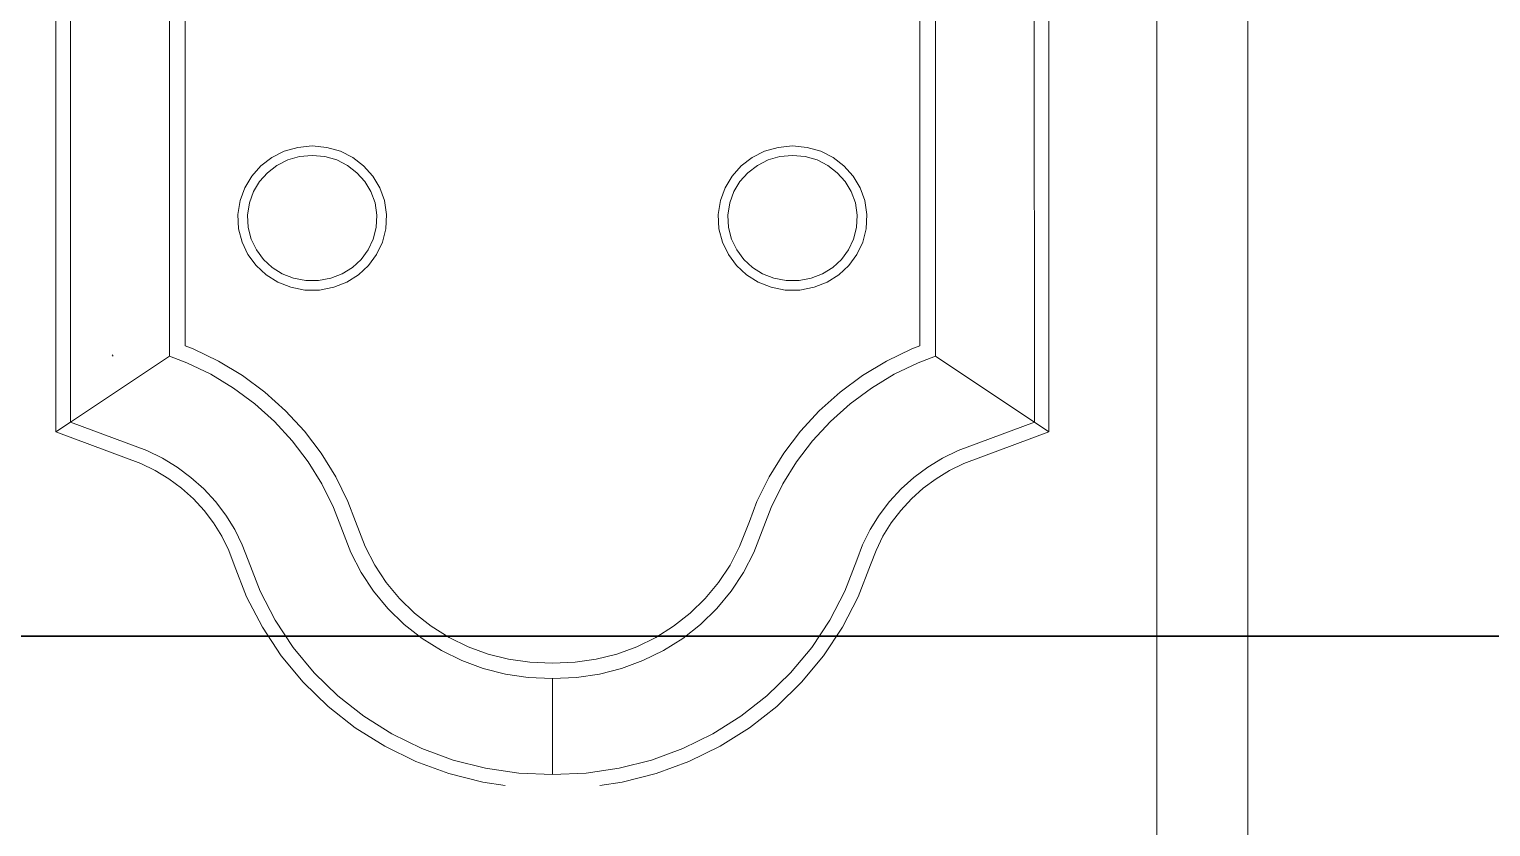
# Model space of a CAD drawing. Header units: inches. Extents: x -10117506 to -5032697, y -6529230 to -3254494.
# Drawn here: x -5045197.056 to -5045193.019, y -3258586.326 to -3258584.123 of the extents above; entities that cross this region are included whole.
import ezdxf

# ---------------------------------------------------------------- set-up
doc = ezdxf.new("R2010")
doc.units = ezdxf.units.IN
doc.header["$LTSCALE"] = 2
doc.header["$MEASUREMENT"] = 0
doc.layers.get('0').update_dxf_attribs({"linetype": 'CONTINUOUS'})
doc.layers.add('window', color=4, linetype='CONTINUOUS', lineweight=13)

msp = doc.modelspace()

# ---------------------------------------------------------------- linework, layer by layer
at = {"ltscale": 0.5}
for p, q in [((-5045172.4142, -3258585.7994), (-5045287.5787, -3258585.7994)), ((-5045287.5787, -3258585.7994), (-5045172.9052, -3258585.7994))]:
    msp.add_line(p, q, dxfattribs=at)
at = {"layer": 'window'}
for p, q in [((-5045193.9416, -3258543.4849), (-5045193.9416, -3258616.1231)), ((-5045193.6896, -3258615.8711), (-5045193.6896, -3258543.7294)), ((-5045196.9824, -3258577.0135), (-5045196.9824, -3258585.2351)), ((-5045196.942, -3258577.0404), (-5045196.942, -3258585.2082)), ((-5045196.6686, -3258577.2222), (-5045196.6686, -3258585.0264)), ((-5045196.6256, -3258584.9978), (-5045196.6256, -3258577.2508)), ((-5045194.2796, -3258585.2082), (-5045194.2801, -3258583.3943)), ((-5045194.2392, -3258585.2351), (-5045194.2392, -3258583.3903)), ((-5045194.553, -3258585.0264), (-5045194.553, -3258583.4996)), ((-5045194.596, -3258583.5256), (-5045194.596, -3258584.9978)), ((-5045196.3861, -3258584.4779), (-5045196.352, -3258584.4606)), ((-5045196.3144, -3258584.4496), (-5045196.352, -3258584.4606)), ((-5045196.3144, -3258584.4496), (-5045196.2742, -3258584.4458)), ((-5045196.3092, -3258584.475), (-5045196.2742, -3258584.4717)), ((-5045196.2742, -3258584.4458), (-5045196.234, -3258584.4496)), ((-5045196.2742, -3258584.4717), (-5045196.2392, -3258584.475)), ((-5045196.1965, -3258584.4606), (-5045196.234, -3258584.4496)), ((-5045196.1965, -3258584.4606), (-5045196.1623, -3258584.4779)), ((-5045195.0593, -3258584.4779), (-5045195.0251, -3258584.4606)), ((-5045195.0251, -3258584.4606), (-5045194.9876, -3258584.4496)), ((-5045194.9474, -3258584.4458), (-5045194.9876, -3258584.4496)), ((-5045194.9823, -3258584.475), (-5045194.9474, -3258584.4717)), ((-5045194.9474, -3258584.4458), (-5045194.9072, -3258584.4496)), ((-5045194.9474, -3258584.4717), (-5045194.9124, -3258584.475)), ((-5045194.9072, -3258584.4496), (-5045194.8696, -3258584.4606)), ((-5045194.8355, -3258584.4779), (-5045194.8696, -3258584.4606)), ((-5045196.4412, -3258584.529), (-5045196.4161, -3258584.501)), ((-5045196.4161, -3258584.501), (-5045196.3861, -3258584.4779)), ((-5045196.3977, -3258584.5197), (-5045196.3716, -3258584.4996)), ((-5045196.3716, -3258584.4996), (-5045196.3419, -3258584.4845)), ((-5045196.3419, -3258584.4845), (-5045196.3092, -3258584.475)), ((-5045196.2392, -3258584.475), (-5045196.2066, -3258584.4845)), ((-5045196.2066, -3258584.4845), (-5045196.1769, -3258584.4996)), ((-5045196.1769, -3258584.4996), (-5045196.1508, -3258584.5197)), ((-5045196.1623, -3258584.4779), (-5045196.1323, -3258584.501)), ((-5045196.1323, -3258584.501), (-5045196.1072, -3258584.529)), ((-5045195.1144, -3258584.529), (-5045195.0893, -3258584.501)), ((-5045195.0893, -3258584.501), (-5045195.0593, -3258584.4779)), ((-5045195.0708, -3258584.5197), (-5045195.0447, -3258584.4996)), ((-5045195.0447, -3258584.4996), (-5045195.015, -3258584.4845)), ((-5045195.015, -3258584.4845), (-5045194.9823, -3258584.475)), ((-5045194.9124, -3258584.475), (-5045194.8797, -3258584.4845)), ((-5045194.8797, -3258584.4845), (-5045194.85, -3258584.4996)), ((-5045194.85, -3258584.4996), (-5045194.8239, -3258584.5197)), ((-5045194.8355, -3258584.4779), (-5045194.8055, -3258584.501)), ((-5045194.8055, -3258584.501), (-5045194.7804, -3258584.529)), ((-5045196.4607, -3258584.5612), (-5045196.4412, -3258584.529)), ((-5045196.4364, -3258584.572), (-5045196.4195, -3258584.544)), ((-5045196.4195, -3258584.544), (-5045196.3977, -3258584.5197)), ((-5045196.1508, -3258584.5197), (-5045196.1289, -3258584.544)), ((-5045196.1289, -3258584.544), (-5045196.112, -3258584.572)), ((-5045196.1072, -3258584.529), (-5045196.0878, -3258584.5612)), ((-5045195.1338, -3258584.5612), (-5045195.1144, -3258584.529)), ((-5045195.1096, -3258584.572), (-5045195.0927, -3258584.544)), ((-5045195.0927, -3258584.544), (-5045195.0708, -3258584.5197)), ((-5045194.8239, -3258584.5197), (-5045194.8021, -3258584.544)), ((-5045194.8021, -3258584.544), (-5045194.7852, -3258584.572)), ((-5045194.7804, -3258584.529), (-5045194.761, -3258584.5612)), ((-5045196.4737, -3258584.5968), (-5045196.4607, -3258584.5612)), ((-5045196.4477, -3258584.6031), (-5045196.4364, -3258584.572)), ((-5045196.112, -3258584.572), (-5045196.1007, -3258584.6031)), ((-5045196.0748, -3258584.5968), (-5045196.0878, -3258584.5612)), ((-5045195.1468, -3258584.5968), (-5045195.1338, -3258584.5612)), ((-5045195.1209, -3258584.6031), (-5045195.1096, -3258584.572)), ((-5045194.7852, -3258584.572), (-5045194.7739, -3258584.6031)), ((-5045194.7479, -3258584.5968), (-5045194.761, -3258584.5612)), ((-5045196.4795, -3258584.6353), (-5045196.4737, -3258584.5968)), ((-5045196.4775, -3258584.6747), (-5045196.4795, -3258584.6353)), ((-5045196.4528, -3258584.6365), (-5045196.4477, -3258584.6031)), ((-5045196.1007, -3258584.6031), (-5045196.0956, -3258584.6365)), ((-5045196.0748, -3258584.5968), (-5045196.069, -3258584.6353)), ((-5045196.069, -3258584.6353), (-5045196.0709, -3258584.6747)), ((-5045195.1527, -3258584.6353), (-5045195.1468, -3258584.5968)), ((-5045195.1507, -3258584.6747), (-5045195.1527, -3258584.6353)), ((-5045195.126, -3258584.6365), (-5045195.1209, -3258584.6031)), ((-5045194.7739, -3258584.6031), (-5045194.7688, -3258584.6365)), ((-5045194.7479, -3258584.5968), (-5045194.7421, -3258584.6353)), ((-5045194.7421, -3258584.6353), (-5045194.7441, -3258584.6747)), ((-5045196.468, -3258584.7118), (-5045196.4775, -3258584.6747)), ((-5045196.4511, -3258584.6708), (-5045196.4528, -3258584.6365)), ((-5045196.4428, -3258584.7031), (-5045196.4511, -3258584.6708)), ((-5045196.0974, -3258584.6708), (-5045196.1056, -3258584.7031)), ((-5045196.0956, -3258584.6365), (-5045196.0974, -3258584.6708)), ((-5045196.0805, -3258584.7118), (-5045196.0709, -3258584.6747)), ((-5045195.1412, -3258584.7118), (-5045195.1507, -3258584.6747)), ((-5045195.1243, -3258584.6708), (-5045195.126, -3258584.6365)), ((-5045195.116, -3258584.7031), (-5045195.1243, -3258584.6708)), ((-5045194.7705, -3258584.6708), (-5045194.7788, -3258584.7031)), ((-5045194.7688, -3258584.6365), (-5045194.7705, -3258584.6708)), ((-5045194.7536, -3258584.7118), (-5045194.7441, -3258584.6747)), ((-5045196.4517, -3258584.7458), (-5045196.468, -3258584.7118)), ((-5045196.4286, -3258584.7327), (-5045196.4428, -3258584.7031)), ((-5045196.1056, -3258584.7031), (-5045196.1198, -3258584.7327)), ((-5045196.0805, -3258584.7118), (-5045196.0968, -3258584.7458)), ((-5045195.1248, -3258584.7458), (-5045195.1412, -3258584.7118)), ((-5045195.1018, -3258584.7327), (-5045195.116, -3258584.7031)), ((-5045194.7788, -3258584.7031), (-5045194.793, -3258584.7327)), ((-5045194.7536, -3258584.7118), (-5045194.7699, -3258584.7458)), ((-5045196.4293, -3258584.776), (-5045196.4517, -3258584.7458)), ((-5045196.4092, -3258584.759), (-5045196.4286, -3258584.7327)), ((-5045196.1198, -3258584.7327), (-5045196.1393, -3258584.759)), ((-5045196.0968, -3258584.7458), (-5045196.1191, -3258584.776)), ((-5045195.1025, -3258584.776), (-5045195.1248, -3258584.7458)), ((-5045195.0823, -3258584.759), (-5045195.1018, -3258584.7327)), ((-5045194.793, -3258584.7327), (-5045194.8124, -3258584.759)), ((-5045194.7699, -3258584.7458), (-5045194.7923, -3258584.776)), ((-5045196.4017, -3258584.8016), (-5045196.4293, -3258584.776)), ((-5045196.3851, -3258584.7812), (-5045196.4092, -3258584.759)), ((-5045196.3571, -3258584.7989), (-5045196.3851, -3258584.7812)), ((-5045196.1633, -3258584.7812), (-5045196.1913, -3258584.7989)), ((-5045196.1393, -3258584.759), (-5045196.1633, -3258584.7812)), ((-5045196.1191, -3258584.776), (-5045196.1467, -3258584.8016)), ((-5045195.0749, -3258584.8016), (-5045195.1025, -3258584.776)), ((-5045195.0583, -3258584.7812), (-5045195.0823, -3258584.759)), ((-5045195.0303, -3258584.7989), (-5045195.0583, -3258584.7812)), ((-5045194.8365, -3258584.7812), (-5045194.8645, -3258584.7989)), ((-5045194.8124, -3258584.759), (-5045194.8365, -3258584.7812)), ((-5045194.7923, -3258584.776), (-5045194.8199, -3258584.8016)), ((-5045196.3695, -3258584.8219), (-5045196.4017, -3258584.8016)), ((-5045196.3336, -3258584.8361), (-5045196.3695, -3258584.8219)), ((-5045196.3259, -3258584.8113), (-5045196.3571, -3258584.7989)), ((-5045196.2946, -3258584.8436), (-5045196.3336, -3258584.8361)), ((-5045196.292, -3258584.8178), (-5045196.3259, -3258584.8113)), ((-5045196.2565, -3258584.8178), (-5045196.292, -3258584.8178)), ((-5045196.2226, -3258584.8113), (-5045196.2565, -3258584.8178)), ((-5045196.2149, -3258584.8361), (-5045196.2538, -3258584.8436)), ((-5045196.1913, -3258584.7989), (-5045196.2226, -3258584.8113)), ((-5045196.1789, -3258584.8219), (-5045196.2149, -3258584.8361)), ((-5045196.1467, -3258584.8016), (-5045196.1789, -3258584.8219)), ((-5045195.0427, -3258584.8219), (-5045195.0749, -3258584.8016)), ((-5045195.0067, -3258584.8361), (-5045195.0427, -3258584.8219)), ((-5045194.999, -3258584.8113), (-5045195.0303, -3258584.7989)), ((-5045194.9678, -3258584.8436), (-5045195.0067, -3258584.8361)), ((-5045194.9651, -3258584.8178), (-5045194.999, -3258584.8113)), ((-5045194.9296, -3258584.8178), (-5045194.9651, -3258584.8178)), ((-5045194.8957, -3258584.8113), (-5045194.9296, -3258584.8178)), ((-5045194.888, -3258584.8361), (-5045194.927, -3258584.8436)), ((-5045194.8645, -3258584.7989), (-5045194.8957, -3258584.8113)), ((-5045194.8521, -3258584.8219), (-5045194.888, -3258584.8361)), ((-5045194.8199, -3258584.8016), (-5045194.8521, -3258584.8219)), ((-5045196.2538, -3258584.8436), (-5045196.2946, -3258584.8436)), ((-5045194.927, -3258584.8436), (-5045194.9678, -3258584.8436)), ((-5045196.6032, -3258585.0061), (-5045196.6256, -3258584.9978)), ((-5045194.596, -3258584.9978), (-5045194.6183, -3258585.0061)), ((-5045196.942, -3258585.2082), (-5045196.6686, -3258585.0264)), ((-5045196.8265, -3258585.0225), (-5045196.8242, -3258585.0262)), ((-5045196.6686, -3258585.0264), (-5045196.6206, -3258585.0443)), ((-5045196.5334, -3258585.04), (-5045196.6032, -3258585.0061)), ((-5045194.6183, -3258585.0061), (-5045194.6881, -3258585.04)), ((-5045194.6009, -3258585.0443), (-5045194.553, -3258585.0264)), ((-5045194.2392, -3258585.2351), (-5045194.553, -3258585.0264)), ((-5045196.6206, -3258585.0443), (-5045196.5545, -3258585.0764)), ((-5045196.5545, -3258585.0764), (-5045196.4917, -3258585.1144)), ((-5045196.4672, -3258585.08), (-5045196.5334, -3258585.04)), ((-5045194.6881, -3258585.04), (-5045194.7544, -3258585.08)), ((-5045194.7299, -3258585.1144), (-5045194.6671, -3258585.0764)), ((-5045194.6671, -3258585.0764), (-5045194.6009, -3258585.0443)), ((-5045196.4917, -3258585.1144), (-5045196.4329, -3258585.1579)), ((-5045196.4052, -3258585.1259), (-5045196.4672, -3258585.08)), ((-5045194.7544, -3258585.08), (-5045194.8164, -3258585.1259)), ((-5045194.7887, -3258585.1579), (-5045194.7299, -3258585.1144)), ((-5045196.4329, -3258585.1579), (-5045196.3786, -3258585.2066)), ((-5045196.3479, -3258585.1773), (-5045196.4052, -3258585.1259)), ((-5045194.8164, -3258585.1259), (-5045194.8737, -3258585.1773)), ((-5045194.843, -3258585.2066), (-5045194.7887, -3258585.1579)), ((-5045196.2959, -3258585.2337), (-5045196.3479, -3258585.1773)), ((-5045194.8737, -3258585.1773), (-5045194.9257, -3258585.2337)), ((-5045196.9824, -3258585.2351), (-5045196.942, -3258585.2082)), ((-5045196.9824, -3258585.2351), (-5045196.7476, -3258585.3231)), ((-5045196.942, -3258585.2082), (-5045196.7312, -3258585.2872)), ((-5045196.3786, -3258585.2066), (-5045196.3293, -3258585.2601)), ((-5045196.2496, -3258585.2946), (-5045196.2959, -3258585.2337)), ((-5045194.9257, -3258585.2337), (-5045194.972, -3258585.2946)), ((-5045194.8923, -3258585.2601), (-5045194.843, -3258585.2066)), ((-5045194.4903, -3258585.2872), (-5045194.2796, -3258585.2082)), ((-5045194.474, -3258585.3231), (-5045194.2392, -3258585.2351)), ((-5045196.3293, -3258585.2601), (-5045196.2854, -3258585.3178)), ((-5045194.9362, -3258585.3178), (-5045194.8923, -3258585.2601)), ((-5045196.7312, -3258585.2872), (-5045196.6882, -3258585.3081)), ((-5045196.6882, -3258585.3081), (-5045196.6473, -3258585.3328)), ((-5045196.2854, -3258585.3178), (-5045196.2473, -3258585.3793)), ((-5045196.2094, -3258585.3595), (-5045196.2496, -3258585.2946)), ((-5045194.972, -3258585.2946), (-5045195.0122, -3258585.3595)), ((-5045194.9743, -3258585.3793), (-5045194.9362, -3258585.3178)), ((-5045194.5743, -3258585.3328), (-5045194.5334, -3258585.3081)), ((-5045194.5334, -3258585.3081), (-5045194.4903, -3258585.2872)), ((-5045196.7476, -3258585.3231), (-5045196.708, -3258585.3423)), ((-5045196.708, -3258585.3423), (-5045196.6703, -3258585.3651)), ((-5045196.6473, -3258585.3328), (-5045196.6091, -3258585.3611)), ((-5045196.6091, -3258585.3611), (-5045196.5737, -3258585.3928)), ((-5045196.1756, -3258585.4278), (-5045196.2094, -3258585.3595)), ((-5045195.0122, -3258585.3595), (-5045195.0459, -3258585.4278)), ((-5045194.6479, -3258585.3928), (-5045194.6125, -3258585.3611)), ((-5045194.6125, -3258585.3611), (-5045194.5743, -3258585.3328)), ((-5045194.5512, -3258585.3651), (-5045194.5136, -3258585.3423)), ((-5045194.5136, -3258585.3423), (-5045194.474, -3258585.3231)), ((-5045196.6703, -3258585.3651), (-5045196.6351, -3258585.3912)), ((-5045196.6351, -3258585.3912), (-5045196.6026, -3258585.4204)), ((-5045196.5737, -3258585.3928), (-5045196.5416, -3258585.4276)), ((-5045196.2473, -3258585.3793), (-5045196.2153, -3258585.444)), ((-5045195.0063, -3258585.444), (-5045194.9743, -3258585.3793)), ((-5045194.68, -3258585.4276), (-5045194.6479, -3258585.3928)), ((-5045194.619, -3258585.4204), (-5045194.5865, -3258585.3912)), ((-5045194.5865, -3258585.3912), (-5045194.5512, -3258585.3651)), ((-5045196.6026, -3258585.4204), (-5045196.573, -3258585.4524)), ((-5045196.5416, -3258585.4276), (-5045196.513, -3258585.4652)), ((-5045196.1549, -3258585.4825), (-5045196.1756, -3258585.4278)), ((-5045195.0459, -3258585.4278), (-5045195.0667, -3258585.4825)), ((-5045194.7086, -3258585.4652), (-5045194.68, -3258585.4276)), ((-5045194.6486, -3258585.4524), (-5045194.619, -3258585.4204)), ((-5045196.573, -3258585.4524), (-5045196.5467, -3258585.487)), ((-5045196.513, -3258585.4652), (-5045196.4882, -3258585.5052)), ((-5045196.2153, -3258585.444), (-5045196.1952, -3258585.497)), ((-5045196.128, -3258585.5522), (-5045196.1549, -3258585.4825)), ((-5045195.0667, -3258585.4825), (-5045195.0936, -3258585.5522)), ((-5045195.0264, -3258585.497), (-5045195.0063, -3258585.444)), ((-5045194.7334, -3258585.5052), (-5045194.7086, -3258585.4652)), ((-5045194.6749, -3258585.487), (-5045194.6486, -3258585.4524)), ((-5045196.5467, -3258585.487), (-5045196.5239, -3258585.5238)), ((-5045196.4882, -3258585.5052), (-5045196.4674, -3258585.5473)), ((-5045196.1952, -3258585.497), (-5045196.1674, -3258585.569)), ((-5045195.0542, -3258585.569), (-5045195.0264, -3258585.497)), ((-5045194.7542, -3258585.5473), (-5045194.7334, -3258585.5052)), ((-5045194.6977, -3258585.5238), (-5045194.6749, -3258585.487)), ((-5045196.5239, -3258585.5238), (-5045196.5047, -3258585.5626)), ((-5045196.5047, -3258585.5626), (-5045196.4894, -3258585.603)), ((-5045196.4674, -3258585.5473), (-5045196.4515, -3258585.5893)), ((-5045196.1016, -3258585.6033), (-5045196.128, -3258585.5522)), ((-5045195.0936, -3258585.5522), (-5045195.12, -3258585.6033)), ((-5045194.7701, -3258585.5893), (-5045194.7542, -3258585.5473)), ((-5045194.7322, -3258585.603), (-5045194.7169, -3258585.5626)), ((-5045194.7169, -3258585.5626), (-5045194.6977, -3258585.5238)), ((-5045196.4894, -3258585.603), (-5045196.4554, -3258585.6909)), ((-5045196.4515, -3258585.5893), (-5045196.4183, -3258585.6752)), ((-5045196.1674, -3258585.569), (-5045196.139, -3258585.624)), ((-5045196.0698, -3258585.6513), (-5045196.1016, -3258585.6033)), ((-5045195.12, -3258585.6033), (-5045195.1518, -3258585.6513)), ((-5045195.0826, -3258585.624), (-5045195.0542, -3258585.569)), ((-5045194.8032, -3258585.6752), (-5045194.7701, -3258585.5893)), ((-5045194.7661, -3258585.6909), (-5045194.7322, -3258585.603)), ((-5045196.139, -3258585.624), (-5045196.1047, -3258585.6757)), ((-5045195.1169, -3258585.6757), (-5045195.0826, -3258585.624)), ((-5045196.4183, -3258585.6752), (-5045196.3769, -3258585.7555)), ((-5045196.1047, -3258585.6757), (-5045196.065, -3258585.7236)), ((-5045196.0329, -3258585.6957), (-5045196.0698, -3258585.6513)), ((-5045195.1518, -3258585.6513), (-5045195.1887, -3258585.6957)), ((-5045195.1566, -3258585.7236), (-5045195.1169, -3258585.6757)), ((-5045194.8447, -3258585.7555), (-5045194.8032, -3258585.6752)), ((-5045196.4554, -3258585.6909), (-5045196.412, -3258585.7749)), ((-5045196.065, -3258585.7236), (-5045196.0202, -3258585.7672)), ((-5045195.9913, -3258585.7362), (-5045196.0329, -3258585.6957)), ((-5045195.1887, -3258585.6957), (-5045195.2302, -3258585.7362)), ((-5045195.2014, -3258585.7672), (-5045195.1566, -3258585.7236)), ((-5045194.8095, -3258585.7749), (-5045194.7661, -3258585.6909)), ((-5045196.3769, -3258585.7555), (-5045196.3268, -3258585.831)), ((-5045195.9456, -3258585.7721), (-5045195.9913, -3258585.7362)), ((-5045195.2302, -3258585.7362), (-5045195.276, -3258585.7721)), ((-5045194.8947, -3258585.831), (-5045194.8447, -3258585.7555)), ((-5045196.412, -3258585.7749), (-5045196.3597, -3258585.8539)), ((-5045196.0202, -3258585.7672), (-5045195.9709, -3258585.8059)), ((-5045195.9709, -3258585.8059), (-5045195.9176, -3258585.8393)), ((-5045195.8962, -3258585.8031), (-5045195.9456, -3258585.7721)), ((-5045195.8437, -3258585.8288), (-5045195.8962, -3258585.8031)), ((-5045195.3254, -3258585.8031), (-5045195.3779, -3258585.8288)), ((-5045195.276, -3258585.7721), (-5045195.3254, -3258585.8031)), ((-5045195.3039, -3258585.8393), (-5045195.2507, -3258585.8059)), ((-5045195.2507, -3258585.8059), (-5045195.2014, -3258585.7672)), ((-5045194.8619, -3258585.8539), (-5045194.8095, -3258585.7749)), ((-5045196.3268, -3258585.831), (-5045196.2688, -3258585.9009)), ((-5045195.9176, -3258585.8393), (-5045195.861, -3258585.867)), ((-5045195.7886, -3258585.849), (-5045195.8437, -3258585.8288)), ((-5045195.3779, -3258585.8288), (-5045195.4329, -3258585.849)), ((-5045195.3606, -3258585.867), (-5045195.3039, -3258585.8393)), ((-5045194.9528, -3258585.9009), (-5045194.8947, -3258585.831)), ((-5045196.3597, -3258585.8539), (-5045196.299, -3258585.9271)), ((-5045195.861, -3258585.867), (-5045195.8017, -3258585.8888)), ((-5045195.7317, -3258585.8634), (-5045195.7886, -3258585.849)), ((-5045195.6735, -3258585.8718), (-5045195.7317, -3258585.8634)), ((-5045195.6108, -3258585.8744), (-5045195.6735, -3258585.8718)), ((-5045195.5481, -3258585.8718), (-5045195.6108, -3258585.8744)), ((-5045195.4899, -3258585.8634), (-5045195.5481, -3258585.8718)), ((-5045195.4329, -3258585.849), (-5045195.4899, -3258585.8634)), ((-5045195.4199, -3258585.8888), (-5045195.3606, -3258585.867)), ((-5045194.9226, -3258585.9271), (-5045194.8619, -3258585.8539)), ((-5045196.299, -3258585.9271), (-5045196.2306, -3258585.9936)), ((-5045196.2688, -3258585.9009), (-5045196.2035, -3258585.9645)), ((-5045195.8017, -3258585.8888), (-5045195.7403, -3258585.9043)), ((-5045195.7403, -3258585.9043), (-5045195.6776, -3258585.9134)), ((-5045195.6776, -3258585.9134), (-5045195.6108, -3258585.9161)), ((-5045195.6108, -3258585.9161), (-5045195.544, -3258585.9134)), ((-5045195.6108, -3258586.1816), (-5045195.6108, -3258585.9161)), ((-5045195.544, -3258585.9134), (-5045195.4812, -3258585.9043)), ((-5045195.4812, -3258585.9043), (-5045195.4199, -3258585.8888)), ((-5045195.0181, -3258585.9645), (-5045194.9528, -3258585.9009)), ((-5045194.991, -3258585.9936), (-5045194.9226, -3258585.9271)), ((-5045196.2035, -3258585.9645), (-5045196.1316, -3258586.0209)), ((-5045195.09, -3258586.0209), (-5045195.0181, -3258585.9645)), ((-5045196.2306, -3258585.9936), (-5045196.1553, -3258586.0527)), ((-5045195.0662, -3258586.0527), (-5045194.991, -3258585.9936)), ((-5045196.1316, -3258586.0209), (-5045196.0539, -3258586.0697)), ((-5045195.1677, -3258586.0697), (-5045195.09, -3258586.0209)), ((-5045196.1553, -3258586.0527), (-5045196.074, -3258586.1037)), ((-5045196.0539, -3258586.0697), (-5045195.9713, -3258586.1101)), ((-5045195.2503, -3258586.1101), (-5045195.1677, -3258586.0697)), ((-5045195.1476, -3258586.1037), (-5045195.0662, -3258586.0527)), ((-5045196.074, -3258586.1037), (-5045195.9876, -3258586.1461)), ((-5045195.9713, -3258586.1101), (-5045195.8847, -3258586.1419)), ((-5045195.3369, -3258586.1419), (-5045195.2503, -3258586.1101)), ((-5045195.234, -3258586.1461), (-5045195.1476, -3258586.1037)), ((-5045195.9876, -3258586.1461), (-5045195.897, -3258586.1793)), ((-5045195.8847, -3258586.1419), (-5045195.7952, -3258586.1645)), ((-5045195.7952, -3258586.1645), (-5045195.7037, -3258586.1778)), ((-5045195.5179, -3258586.1778), (-5045195.4264, -3258586.1645)), ((-5045195.4264, -3258586.1645), (-5045195.3369, -3258586.1419)), ((-5045195.3246, -3258586.1793), (-5045195.234, -3258586.1461)), ((-5045195.897, -3258586.1793), (-5045195.8033, -3258586.203)), ((-5045195.8033, -3258586.203), (-5045195.7414, -3258586.212)), ((-5045195.7037, -3258586.1778), (-5045195.6108, -3258586.1816)), ((-5045195.6108, -3258586.1816), (-5045195.5179, -3258586.1778)), ((-5045195.4802, -3258586.212), (-5045195.4183, -3258586.203)), ((-5045195.4183, -3258586.203), (-5045195.3246, -3258586.1793))]:
    msp.add_line(p, q, dxfattribs=at)

doc.saveas('drawing.dxf')
